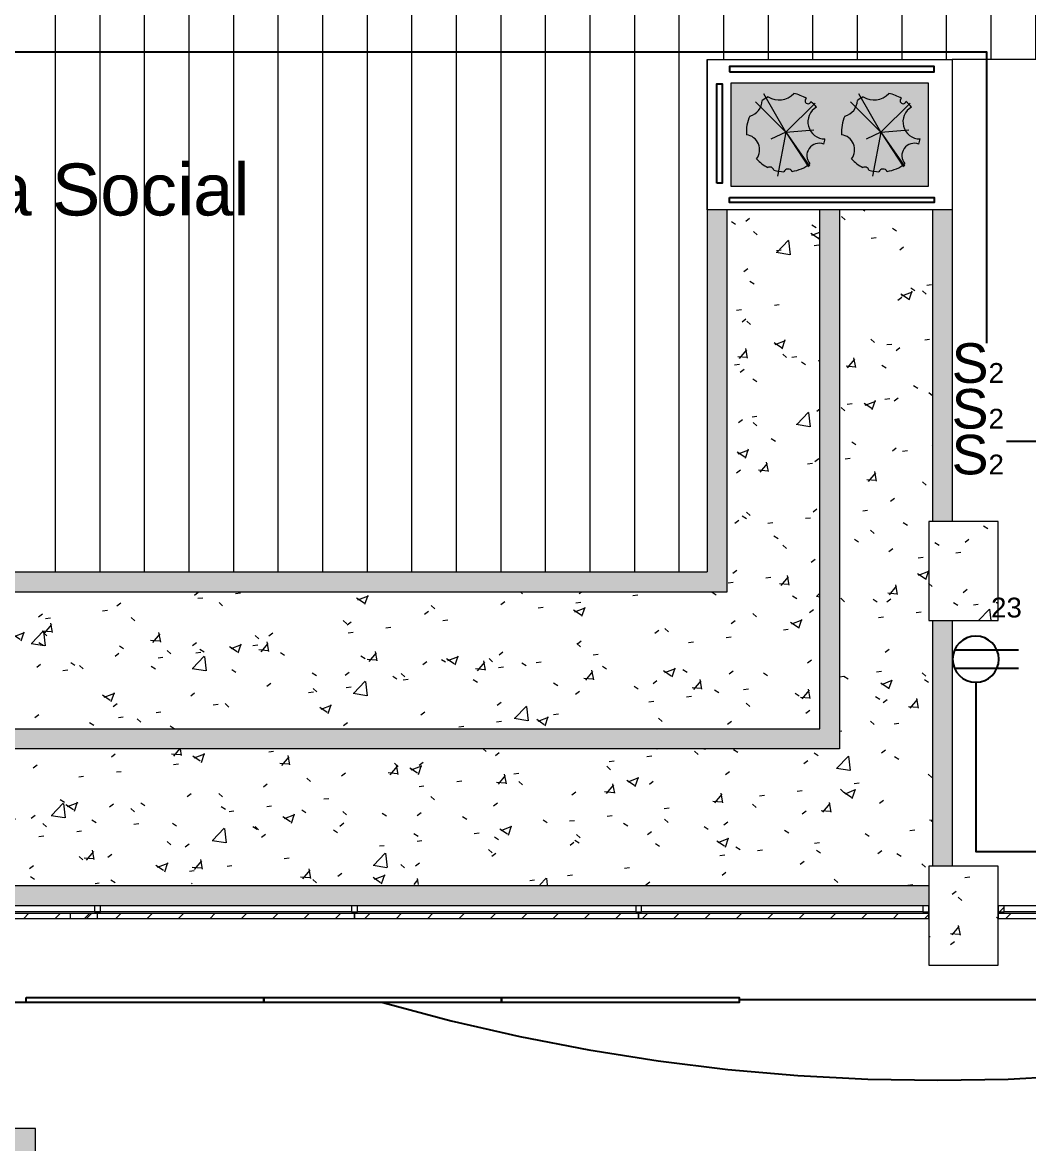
# Model space of a CAD drawing. Header units: inches. Extents: x 131 to 82119, y 71 to 16923.
# Drawn here: x 178.75 to 183.83, y 153.96 to 159.63 of the extents above; entities that cross this region are included whole.
import ezdxf
from ezdxf.enums import TextEntityAlignment as Align

# ---------------------------------------------------------------- set-up
doc = ezdxf.new("R2010")
doc.units = ezdxf.units.IN
doc.header["$MEASUREMENT"] = 0
doc.linetypes.add('HIDDEN', pattern=[9.525, 6.35, -3.175])
for name, color, linetype, lineweight in [('A-COLS-____-OTLN', 52, 'Continuous', 18), ('A-FLOR-____-OTLN', 192, 'Continuous', 18), ('A-FLOR-____-PATT', 8, 'Continuous', 18), ('A-GLAZ-CURT-MCUT', 52, 'Continuous', 18), ('A-GLAZ-CURT-OTLN', 52, 'Continuous', 18), ('A-GLAZ-CWMG-MCUT', 51, 'Continuous', 18), ('A-GLAZ-CWMG-OTLN', 51, 'Continuous', 18), ('A-WALL-____-OTLN', 113, 'Continuous', 18), ('DUCTO-PARED O TECHO', 7, 'Continuous', 25), ('G-____-____-TEXT', 231, 'Continuous', 9), ('L-PLNT-____-OTLN', 71, 'Continuous', 18), ('S-COLS-____-MCUT', 52, 'Continuous', 18), ('S-COLS-____-OTLN', 52, 'Continuous', 18), ('SIMBOLOGIA', 150, 'Continuous', 25)]:
    doc.layers.add(name, color=color, linetype=linetype, lineweight=lineweight)
for name, color, linetype in [('INTERRUPTORES', 6, 'Continuous'), ('LAMPARAS', 20, 'Continuous'), ('Retorno', 5, 'HIDDEN')]:
    doc.layers.add(name, color=color, linetype=linetype)
doc.styles.add('Arial_6', font='arial.ttf', dxfattribs={"height": 0.2625})
doc.styles.get("Standard").update_dxf_attribs({"font": 'arial.ttf'})
pattern_1 = [(50, (192.4177, 155.93026), (0.546432, -0.047308), [0.057, -0.629]), (355, (192.4177, 155.93026), (-0.105429, 0.57337), [0.046, -0.503]), (100.451, (192.4637, 155.92626), (0.440955, 0.525708), [0.049, -0.534]), (46.184, (192.4177, 156.08226), (0.813123, -0.12606), [0.086, -0.943]), (96.636, (192.4857, 156.07226), (0.711995, 0.74225), [0.073, -0.801]), (351.184, (192.4177, 156.08226), (0.71223, 0.742616), [0.069, -0.754]), (21, (192.4937, 156.04426), (0.454985, -0.306292), [0.057, -0.629]), (326, (192.4937, 156.04426), (0.185766, 0.552594), [0.046, -0.503]), (71.451, (192.5317, 156.01926), (0.640536, 0.246016), [0.049, -0.534]), (37.5, (192.4177, 155.93026), (0.009206, 0.2541166), [0.025, -0.472, 0.025, -0.485, -0.505]), (37.5, (192.4177, 155.93026), (0.009206, 0.2541166), [-1.007, 0.025, -0.48]), (7.5, (192.4177, 155.93026), (0.2004608, 0.3007382), [0.025, -0.266, 0.025, -0.46, -0.192]), (7.5, (192.4177, 155.93026), (0.2004608, 0.3007382), [-0.776, 0.025, -0.167]), (327.5, (192.2477, 155.93026), (0.406483, -0.0170776), [0.025, -0.165, 0.025, -0.569, -0.789]), (327.5, (192.2477, 155.93026), (0.406483, -0.0170776), [-0.785, 0.025, -0.764]), (317.5, (192.1717, 155.93026), (0.443999, 0.076008), [0.025, -0.223, 0.025, -0.37, -0.56]), (317.5, (192.1717, 155.93026), (0.443999, 0.076008), [-0.642, 0.025, -0.535])]
pattern_2 = [(0, (192.417695, 155.93026), (0.305, 0.076), [0.025, -0.203, 0.025, -0.203, -1.219]), (0, (192.417695, 155.93026), (0.305, 0.076), [-0.457, 0.025, -0.432, 0.025, -0.203, -0.533]), (0, (192.417695, 155.93026), (0.305, 0.076), [-1.143, 0.025, -0.127, 0.025, -0.356]), (120, (192.531695, 155.96826), (-0.21831793, 0.22613775), [0.025, -0.203, 0.025, -0.203, -1.219]), (120, (192.531695, 155.96826), (-0.21831793, 0.22613775), [-0.457, 0.025, -0.432, 0.025, -0.203, -0.533]), (120, (192.531695, 155.96826), (-0.21831793, 0.22613775), [-1.143, 0.025, -0.127, 0.025, -0.356]), (240, (192.569695, 156.12126), (-0.08668207, -0.30213775), [0.025, -0.203, 0.025, -0.203, -1.219]), (240, (192.569695, 156.12126), (-0.08668207, -0.30213775), [-0.457, 0.025, -0.432, 0.025, -0.203, -0.533]), (240, (192.569695, 156.12126), (-0.08668207, -0.30213775), [-1.143, 0.025, -0.127, 0.025, -0.356])]

# ---------------------------------------------------------------- blocks, each defined once
blk = doc.blocks.new('System Panel - Glazed-1647456-ARQ-SS')
at = {"layer": 'A-GLAZ-CURT-OTLN'}
h = blk.add_hatch(dxfattribs=at)
h.set_pattern_fill('FP_7', color=8, style=0, pattern_type=2)
h.set_pattern_definition([(45, (14.143, 0.781), (-0.079196, 0.079196), [])])
h.paths.add_polyline_path([(0.7175, -0.0495), (0.7175, -0.0245), (-0.7175, -0.0245), (-0.7175, -0.0495), (0.5653, -0.0495)], flags=0)
at = {"layer": 'A-GLAZ-CURT-MCUT'}
for p, q in [((0.7175, -0.0245), (-0.7175, -0.0245)), ((-0.7175, -0.0245), (-0.7175, -0.0495)), ((-0.7175, -0.0495), (0.7175, -0.0495)), ((0.7175, -0.0495), (0.7175, -0.0245))]:
    blk.add_line(p, q, dxfattribs=at)
blk = doc.blocks.new('Rectangular Mullion - 30mm Square-1501429-ARQ-SS')
at = {"layer": 'A-GLAZ-CWMG-MCUT'}
for p, q in [((-0.03, 0.015), (0, 0.015)), ((-0.03, -0.015), (-0.03, 0.015)), ((0, 0.015), (0, -0.015)), ((0, -0.015), (-0.03, -0.015))]:
    blk.add_line(p, q, dxfattribs=at)
blk = doc.blocks.new('Rectangular Mullion - 30mm Square-1647448-ARQ-SS')
at = {"layer": 'A-GLAZ-CWMG-OTLN'}
for p, q in [((-13.4255, -0.7662), (-14.8306, -0.7662)), ((-13.4255, -0.7962), (-14.8306, -0.7962))]:
    blk.add_line(p, q, dxfattribs=at)
blk = doc.blocks.new('System Panel - Glazed-1501432-ARQ-SS')
at = {"layer": 'A-GLAZ-CURT-OTLN'}
h = blk.add_hatch(dxfattribs=at)
h.set_pattern_fill('FP_8', color=8, style=0, pattern_type=2)
h.set_pattern_definition([(45, (8.173, 0.781), (-0.079196, 0.079196), [])])
h.paths.add_polyline_path([(0.5669, -0.0495), (0.5669, -0.0245), (-0.5669, -0.0245), (-0.5669, -0.0495)], flags=0)
at = {"layer": 'A-GLAZ-CURT-MCUT'}
for p, q in [((0.5669, -0.0245), (-0.5669, -0.0245)), ((-0.5669, -0.0245), (-0.5669, -0.0495)), ((-0.5669, -0.0495), (0.5669, -0.0495)), ((0.5669, -0.0495), (0.5669, -0.0245))]:
    blk.add_line(p, q, dxfattribs=at)
blk = doc.blocks.new('Rectangular Mullion - 30mm Square-1395236-ARQ-SS')
at = {"layer": 'A-GLAZ-CWMG-OTLN'}
for p, q in [((-7.6215, -0.7662), (-8.7102, -0.7662)), ((-7.6215, -0.7962), (-8.7102, -0.7962))]:
    blk.add_line(p, q, dxfattribs=at)
blk = doc.blocks.new('Rectangular Mullion - 30mm Square-V2-ARQ-SS')
at = {"layer": 'A-GLAZ-CWMG-OTLN'}
h = blk.add_hatch(dxfattribs=at)
h.set_pattern_fill('FP_9', color=8, style=0, pattern_type=2)
h.set_pattern_definition([(225, (-8.74, -0.781), (0.079196, -0.079196), [])])
h.paths.add_polyline_path([(-0.03, 0.015), (-0.03, -0.015), (0, -0.015), (0, 0.015)], flags=0)
at = {"layer": 'A-GLAZ-CWMG-MCUT'}
for p, q in [((0, 0.015), (-0.03, 0.015)), ((-0.03, 0.015), (-0.03, -0.015)), ((0, -0.015), (0, 0.015)), ((-0.03, -0.015), (0, -0.015))]:
    blk.add_line(p, q, dxfattribs=at)
blk = doc.blocks.new('System Panel - Glazed-V3-ARQ-SS')
at = {"layer": 'A-GLAZ-CURT-OTLN'}
h = blk.add_hatch(dxfattribs=at)
h.set_pattern_fill('FP_10', color=8, style=0, pattern_type=2)
h.set_pattern_definition([(45, (11.273, 0.781), (-0.079196, 0.079196), [])])
h.paths.add_polyline_path([(0.7175, -0.0495), (0.7175, -0.0245), (-0.7175, -0.0245), (-0.7175, -0.0495)], flags=0)
at = {"layer": 'A-GLAZ-CURT-MCUT'}
for p, q in [((0.7175, -0.0245), (-0.7175, -0.0245)), ((-0.7175, -0.0245), (-0.7175, -0.0495)), ((-0.7175, -0.0495), (0.7175, -0.0495)), ((0.7175, -0.0495), (0.7175, -0.0245))]:
    blk.add_line(p, q, dxfattribs=at)
blk = doc.blocks.new('System Panel - Glazed-1647457-ARQ-SS')
at = {"layer": 'A-GLAZ-CURT-OTLN'}
h = blk.add_hatch(dxfattribs=at)
h.set_pattern_fill('FP_11', color=8, style=0, pattern_type=2)
h.set_pattern_definition([(45, (9.823, 0.781), (-0.079196, 0.079196), [])])
h.paths.add_polyline_path([(0.7325, -0.0495), (0.7325, -0.0245), (-0.7325, -0.0245), (-0.7325, -0.0495), (-0.6997, -0.0495)], flags=0)
at = {"layer": 'A-GLAZ-CURT-MCUT'}
for p, q in [((0.7325, -0.0245), (-0.7325, -0.0245)), ((-0.7325, -0.0245), (-0.7325, -0.0495)), ((-0.7325, -0.0495), (0.7325, -0.0495)), ((0.7325, -0.0495), (0.7325, -0.0245))]:
    blk.add_line(p, q, dxfattribs=at)
blk = doc.blocks.new('Rectangular Mullion - 30mm Square-1647450-ARQ-SS')
at = {"layer": 'A-GLAZ-CWMG-OTLN'}
for p, q in [((-10.5703, -0.7662), (-11.9754, -0.7662)), ((-10.5703, -0.7962), (-11.9754, -0.7962))]:
    blk.add_line(p, q, dxfattribs=at)
blk = doc.blocks.new('Rectangular Mullion - 30mm Square-1647451-ARQ-SS')
at = {"layer": 'A-GLAZ-CWMG-OTLN'}
for p, q in [((-9.1202, -0.7662), (-10.5403, -0.7662)), ((-9.1202, -0.7962), (-10.5403, -0.7962))]:
    blk.add_line(p, q, dxfattribs=at)
blk = doc.blocks.new('Rectangular Mullion - 30mm Square-V8-ARQ-SS')
at = {"layer": 'A-GLAZ-CWMG-MCUT'}
for p, q in [((-0.015, 0.015), (0.015, 0.015)), ((-0.015, -0.015), (-0.015, 0.015)), ((0.015, 0.015), (0.015, -0.015)), ((0.015, -0.015), (-0.015, -0.015))]:
    blk.add_line(p, q, dxfattribs=at)
blk = doc.blocks.new('Rectangular Mullion - 30mm Square-V9-ARQ-SS')
at = {"layer": 'A-GLAZ-CWMG-MCUT'}
for p, q in [((-0.015, 0.015), (0.015, 0.015)), ((-0.015, -0.015), (-0.015, 0.015)), ((0.015, 0.015), (0.015, -0.015)), ((0.015, -0.015), (-0.015, -0.015))]:
    blk.add_line(p, q, dxfattribs=at)
blk = doc.blocks.new('System Panel - Glazed-V16-ARQ-SS')
at = {"layer": 'A-GLAZ-CURT-OTLN'}
h = blk.add_hatch(dxfattribs=at)
h.set_pattern_fill('FP_29', color=8, style=0, pattern_type=2)
h.set_pattern_definition([(45, (12.708, 0.781), (-0.079196, 0.079196), [])])
h.paths.add_polyline_path([(0.7175, -0.0495), (0.7175, -0.0245), (-0.7175, -0.0245), (-0.7175, -0.0495)], flags=0)
at = {"layer": 'A-GLAZ-CURT-MCUT'}
for p, q in [((0.7175, -0.0245), (-0.7175, -0.0245)), ((-0.7175, -0.0245), (-0.7175, -0.0495)), ((-0.7175, -0.0495), (0.7175, -0.0495)), ((0.7175, -0.0495), (0.7175, -0.0245))]:
    blk.add_line(p, q, dxfattribs=at)
blk = doc.blocks.new('Rectangular Mullion - 30mm Square-1647454-ARQ-SS')
at = {"layer": 'A-GLAZ-CWMG-OTLN'}
for p, q in [((-12.0054, -0.7662), (-13.4255, -0.7662)), ((-12.0054, -0.7962), (-13.4255, -0.7962))]:
    blk.add_line(p, q, dxfattribs=at)
blk = doc.blocks.new('M_RPC Plant - Tropical - Agave - 0_45 Meters-752007-ARQ-SS')
at = {"layer": 'L-PLNT-____-OTLN'}
for q in [(-0.1121, 0.1907), (-0.1531, 0.1496), (0.1474, 0.1437), (0.1412, 0.0087), (-0.0755, -0.0388), (-0.0429, -0.2245), (0.1136, -0.1784), (0.1196, -0.1743)]:
    blk.add_line((0.0001, -0.0036), q, dxfattribs=at)
for centre, radius, start, end in [((0.0001, -0.0036), 0.2, 116.6696, 126.6487), ((-0.0359, 0.2628), 0.1029, 238.4657, 316.9123), ((0.0001, -0.0036), 0.2, 58.808, 78.7084), ((-0.2035, 0.1601), 0.0842, 284.5761, 357.8078), ((0.1112, 0.1551), 0.0145, 121.2967, 348.7033), ((0.1972, 0.0492), 0.0863, 119.9838, 270.0162), ((0.0001, -0.0036), 0.2, 39.648, 51.192), ((0.0001, -0.0036), 0.2, 155.7352, 183.4024), ((-0.21, -0.0919), 0.0771, 323.3668, 82.226), ((0.0001, -0.0036), 0.2, 342.7424, 350.352), ((0.1685, -0.1215), 0.0628, 68.9276, 221.0724), ((0.0001, -0.0036), 0.2, 222.1904, 242.6209), ((0.0001, -0.0036), 0.2, 279.0058, 307.2576), ((-0.0817, -0.2008), 0.0221, 17.3648, 117.5876), ((0.0001, -0.0036), 0.2, 252.3315, 266.9942), ((0.011, -0.212), 0.0231, 28.1518, 157.8482)]:
    blk.add_arc(centre, radius, start, end, dxfattribs=at)
blk = doc.blocks.new('M_Rectangular Column - Columna Arquitectonica 0_24 x 0_30-1649937-ARQ-P2')
at = {"layer": 'A-COLS-____-OTLN'}
blk.add_hatch(color=256, dxfattribs=at).paths.add_polyline_path([(-0.15, -0.12), (0.15, -0.12), (0.15, 0.12), (-0.15, 0.12)], flags=0)
for p, q in [((0.15, 0.12), (-0.15, 0.12)), ((-0.15, 0.12), (-0.15, -0.12)), ((0.15, -0.12), (0.15, 0.12)), ((-0.15, -0.12), (0.15, -0.12))]:
    blk.add_line(p, q, dxfattribs=at)
blk = doc.blocks.new('TOMA')
at = {"layer": 'SIMBOLOGIA'}
for p, q in [((-0.0301, 0.2165), (-0.0301, 0.0062)), ((0.0294, 0.2165), (0.0294, 0.1463)), ((0.0294, 0.1463), (0.0294, 0.0059))]:
    blk.add_line(p, q, dxfattribs=at)
blk.add_circle((0, 0.0761), 0.0761, dxfattribs=at)

msp = doc.modelspace()

# ---------------------------------------------------------------- hatches: boundary and pattern name
at = {"layer": 'A-FLOR-____-PATT'}
h = msp.add_hatch(dxfattribs=at)
h.set_pattern_fill('FP_6', color=256, style=0, pattern_type=2)
h.set_pattern_definition([(90, (192.4177, 155.93026), (-0.225, 1e-17), [])])
h.paths.add_polyline_path([(173.3399, 156.8507), (182.2082, 156.8507), (182.2086, 159.4393), (189.194, 159.4393), (189.5007, 161.8354), (186.4773, 162.4231), (186.4773, 161.3778), (179.3269, 161.3778), (179.3269, 160.6772), (177.4279, 160.6774), (177.4279, 161.6774), (175.5784, 161.6774), (175.5784, 163.1166), (173.3649, 163.1166), (173.3649, 158.335), (173.3399, 158.335), (173.3399, 163.1166), (173.3154, 163.1166), (173.3154, 156.8507)], flags=0)
h = msp.add_hatch(dxfattribs=at)
h.set_pattern_fill('FP_28', color=256, style=0, pattern_type=2)
h.set_pattern_definition(pattern_2)
h.paths.add_polyline_path([(175.9962, 155.2841), (176.7045, 155.2841), (176.7045, 156.7307), (175.9962, 156.7307), (175.9962, 155.312)])
h.paths.add_polyline_path([(182.3286, 158.7993), (183.3263, 158.7993), (183.3263, 159.3193), (182.3286, 159.3193), (182.3286, 158.9012)])
h = msp.add_hatch(dxfattribs=at)
h.set_pattern_fill('FP_2', color=256, style=0, pattern_type=2)
h.set_pattern_definition(pattern_1)
h.paths.add_polyline_path([(176.8245, 155.2841), (183.3275, 155.2641), (183.3275, 155.3641), (183.3463, 155.3641), (183.3463, 156.6056), (183.3275, 156.6056), (183.3275, 157.1056), (183.3463, 157.1056), (183.3463, 158.6793), (182.8775, 158.6793), (182.8775, 155.9574), (176.8245, 155.9574), (176.8245, 155.3386)])
h.paths.add_polyline_path([(182.7775, 156.0574), (182.7775, 158.6793), (182.3082, 158.6793), (182.3082, 156.7486), (176.8245, 156.7486), (176.8245, 156.0574), (181.8952, 156.0574)])
h = msp.add_hatch(dxfattribs=at)
h.set_pattern_fill('FP_28', color=256, style=0, pattern_type=2)
h.set_pattern_definition(pattern_2)
h.paths.add_polyline_path([(183.2975, 155.1641), (183.3275, 155.1641), (183.3275, 155.2641), (177.6945, 155.2641), (177.6945, 155.1641), (181.8952, 155.1641)])
h.paths.add_polyline_path([(183.4228, 155.3641), (183.4463, 155.3641), (183.4463, 156.6056), (183.3463, 156.6056), (183.3463, 155.3641)])
h.paths.add_polyline_path([(182.8775, 155.9574), (182.8775, 158.6793), (182.7775, 158.6793), (182.7775, 156.0574), (176.8245, 156.0574), (176.8245, 155.9574), (181.8952, 155.9574)])
h.paths.add_polyline_path([(181.8952, 156.7486), (182.3082, 156.7486), (182.3082, 158.6793), (182.2082, 158.6789), (182.2082, 156.8507), (176.8245, 156.8507), (176.8245, 156.7486)])
h.paths.add_polyline_path([(183.4228, 157.1056), (183.4463, 157.1056), (183.4463, 158.6786), (183.3463, 158.6786), (183.3463, 157.1056)])
at = {"layer": 'S-COLS-____-OTLN'}
h = msp.add_hatch(dxfattribs=at)
h.set_pattern_fill('FP_2', style=0, pattern_type=2)
h.set_pattern_definition(pattern_1)
h.paths.add_polyline_path([(183.3275, 156.6056), (183.6775, 156.6056), (183.6775, 157.1056), (183.3275, 157.1056)], flags=0)
h = msp.add_hatch(dxfattribs=at)
h.set_pattern_fill('FP_2', style=0, pattern_type=2)
h.set_pattern_definition(pattern_1)
h.paths.add_polyline_path([(183.3275, 154.8641), (183.6775, 154.8641), (183.6775, 155.3641), (183.3275, 155.3641), (183.3275, 155.312)], flags=0)

# ---------------------------------------------------------------- linework, layer by layer
at = {"layer": 'A-FLOR-____-OTLN'}
for p, q in [((182.2082, 159.4393), (182.2082, 156.8507)), ((189.2013, 159.4393), (183.4463, 159.4393)), ((182.3082, 158.6793), (182.3082, 156.7486)), ((182.7775, 156.0574), (182.7775, 158.6793)), ((182.8775, 158.6793), (182.8775, 155.9574)), ((183.3463, 158.6793), (183.3463, 157.1056)), ((183.4463, 158.6786), (183.3463, 158.6786)), ((183.4463, 158.6793), (183.4463, 157.1056)), ((176.8245, 156.8507), (182.2082, 156.8507)), ((182.3082, 156.7486), (176.8245, 156.7486)), ((183.3463, 156.6056), (183.3463, 155.3641)), ((183.4463, 156.6056), (183.4463, 155.3641)), ((176.8245, 156.0574), (182.7775, 156.0574)), ((182.8775, 155.9574), (177.6945, 155.9574)), ((183.3275, 155.2641), (177.6945, 155.2641))]:
    msp.add_line(p, q, dxfattribs=at)
at = {"layer": 'A-WALL-____-OTLN'}
for p, q in [((182.2086, 158.6793), (182.2086, 159.4393)), ((182.2086, 159.4393), (183.4463, 159.4393)), ((183.4463, 159.4393), (183.4463, 158.6793)), ((182.3286, 159.3193), (182.3286, 158.7993)), ((183.3263, 159.3193), (182.3286, 159.3193)), ((183.3263, 158.7993), (183.3263, 159.3193)), ((182.3286, 158.7993), (183.3263, 158.7993)), ((183.4463, 158.6793), (182.2086, 158.6793))]:
    msp.add_line(p, q, dxfattribs=at)
at = {"layer": 'DUCTO-PARED O TECHO'}
for points in [[(175.1078, 164.2079), (175.1078, 159.477), (183.6198, 159.477), (183.6198, 158.0053)], [(184.76, 156.2732), (184.76, 157.5086), (183.72, 157.5086)], [(183.5645, 156.2927), (183.5645, 155.438), (188.2995, 155.438), (188.6318, 155.2809)], [(178.2223, 153.6027), (178.2223, 154.6767), (178.7723, 154.6767)], [(184.3777, 154.6884), (182.3701, 154.6884)]]:
    msp.add_lwpolyline(points, dxfattribs=at)
at = {"layer": 'LAMPARAS'}
for points in [[(182.3215, 159.377), (183.3546, 159.377), (183.3546, 159.403), (182.3215, 159.403)], [(182.2575, 158.8133), (182.2575, 159.3163), (182.2835, 159.3163), (182.2835, 158.8133)], [(182.3215, 158.7416), (183.3546, 158.7416), (183.3546, 158.7156), (182.3215, 158.7156)], [(178.7701, 154.7014), (179.9701, 154.7014), (179.9701, 154.6754), (178.7701, 154.6754)], [(179.9701, 154.7014), (181.1701, 154.7014), (181.1701, 154.6754), (179.9701, 154.6754)], [(181.1701, 154.7014), (182.3701, 154.7014), (182.3701, 154.6754), (181.1701, 154.6754)]]:
    msp.add_lwpolyline(points, close=True, dxfattribs=at)
at = {"layer": 'Retorno'}
msp.add_arc((183.3739, 164.4839), 10.2014, 254.0473, 285.9527, dxfattribs=at)
at = {"layer": 'S-COLS-____-MCUT'}
for p, q in [((183.6775, 157.1056), (183.3275, 157.1056)), ((183.3275, 157.1056), (183.3275, 156.6056)), ((183.6775, 156.6056), (183.6775, 157.1056)), ((183.3275, 156.6056), (183.6775, 156.6056)), ((183.6775, 155.3641), (183.3275, 155.3641)), ((183.3275, 155.3641), (183.3275, 154.8641)), ((183.6775, 154.8641), (183.6775, 155.3641)), ((183.3275, 154.8641), (183.6775, 154.8641))]:
    msp.add_line(p, q, dxfattribs=at)

# ---------------------------------------------------------------- block references
at = {"layer": 'A-COLS-____-OTLN', "rotation": 90.00000000000031}
msp.add_blockref('M_Rectangular Column - Columna Arquitectonica 0_24 x 0_30-1649937-ARQ-P2', (178.6972, 153.8884), dxfattribs=at)
at = {"layer": 'A-GLAZ-CURT-OTLN'}
for name, p in [('System Panel - Glazed-1647456-ARQ-SS', (178.412, 155.1491)), ('System Panel - Glazed-V16-ARQ-SS', (179.7097, 155.1491)), ('System Panel - Glazed-V3-ARQ-SS', (181.1448, 155.1491)), ('System Panel - Glazed-1647457-ARQ-SS', (182.5949, 155.1491)), ('System Panel - Glazed-1501432-ARQ-SS', (184.2444, 155.1491))]:
    msp.add_blockref(name, p, dxfattribs=at)
at = {"layer": 'A-GLAZ-CWMG-OTLN'}
for name, p in [('Rectangular Mullion - 30mm Square-1647448-ARQ-SS', (192.5251, 155.9303)), ('Rectangular Mullion - 30mm Square-1647454-ARQ-SS', (192.4177, 155.9303)), ('Rectangular Mullion - 30mm Square-1647450-ARQ-SS', (192.4177, 155.9303)), ('Rectangular Mullion - 30mm Square-1647451-ARQ-SS', (192.4177, 155.9303)), ('Rectangular Mullion - 30mm Square-1395236-ARQ-SS', (192.4177, 155.9303))]:
    msp.add_blockref(name, p, dxfattribs=at)
at = {"layer": 'A-GLAZ-CWMG-OTLN', "extrusion": (0, 0, -1), "rotation": 180}
for name, p in [('Rectangular Mullion - 30mm Square-V9-ARQ-SS', (-179.1296, 155.1491)), ('Rectangular Mullion - 30mm Square-V9-ARQ-SS', (-180.4273, 155.1491)), ('Rectangular Mullion - 30mm Square-V8-ARQ-SS', (-181.8624, 155.1491)), ('Rectangular Mullion - 30mm Square-1501429-ARQ-SS', (-183.3275, 155.1491))]:
    msp.add_blockref(name, p, dxfattribs=at)
at = {"layer": 'A-GLAZ-CWMG-OTLN', "rotation": 180}
msp.add_blockref('Rectangular Mullion - 30mm Square-V2-ARQ-SS', (183.6775, 155.1491), dxfattribs=at)
at = {"layer": 'L-PLNT-____-OTLN'}
for p in [(182.6062, 159.0743), (183.0862, 159.0743)]:
    msp.add_blockref('M_RPC Plant - Tropical - Agave - 0_45 Meters-752007-ARQ-SS', p, dxfattribs=at)
at = {"layer": 'SIMBOLOGIA', "xscale": -1.534310573126468, "yscale": 1.534310573126468, "zscale": 1.534310573126468, "rotation": 270}
msp.add_blockref('TOMA', (183.4477, 156.4095), dxfattribs=at)

# ---------------------------------------------------------------- texts
msp.add_text('23', height=0.1).set_placement((183.7199, 156.6204), align=Align.CENTER)
at = {"layer": 'G-____-____-TEXT', "color": 7, "insert": (177.0448, 158.9132), "char_height": 0.2625, "width": 3.529429, "attachment_point": 1, "style": 'Arial_6'}
msp.add_mtext('Nivel Zona Social', dxfattribs=at)
at = {"layer": 'INTERRUPTORES', "char_height": 0.2, "attachment_point": 1}
for insert in [(183.4431, 158.0053), (183.4431, 157.7742), (183.4431, 157.5429)]:
    msp.add_mtext_dynamic_manual_height_columns('\\pt0.0082306;S{\\H0.5x;2}', width=0.353086, gutter_width=12.5, heights=[0], dxfattribs=dict(at, insert=insert))

doc.saveas('drawing.dxf')
